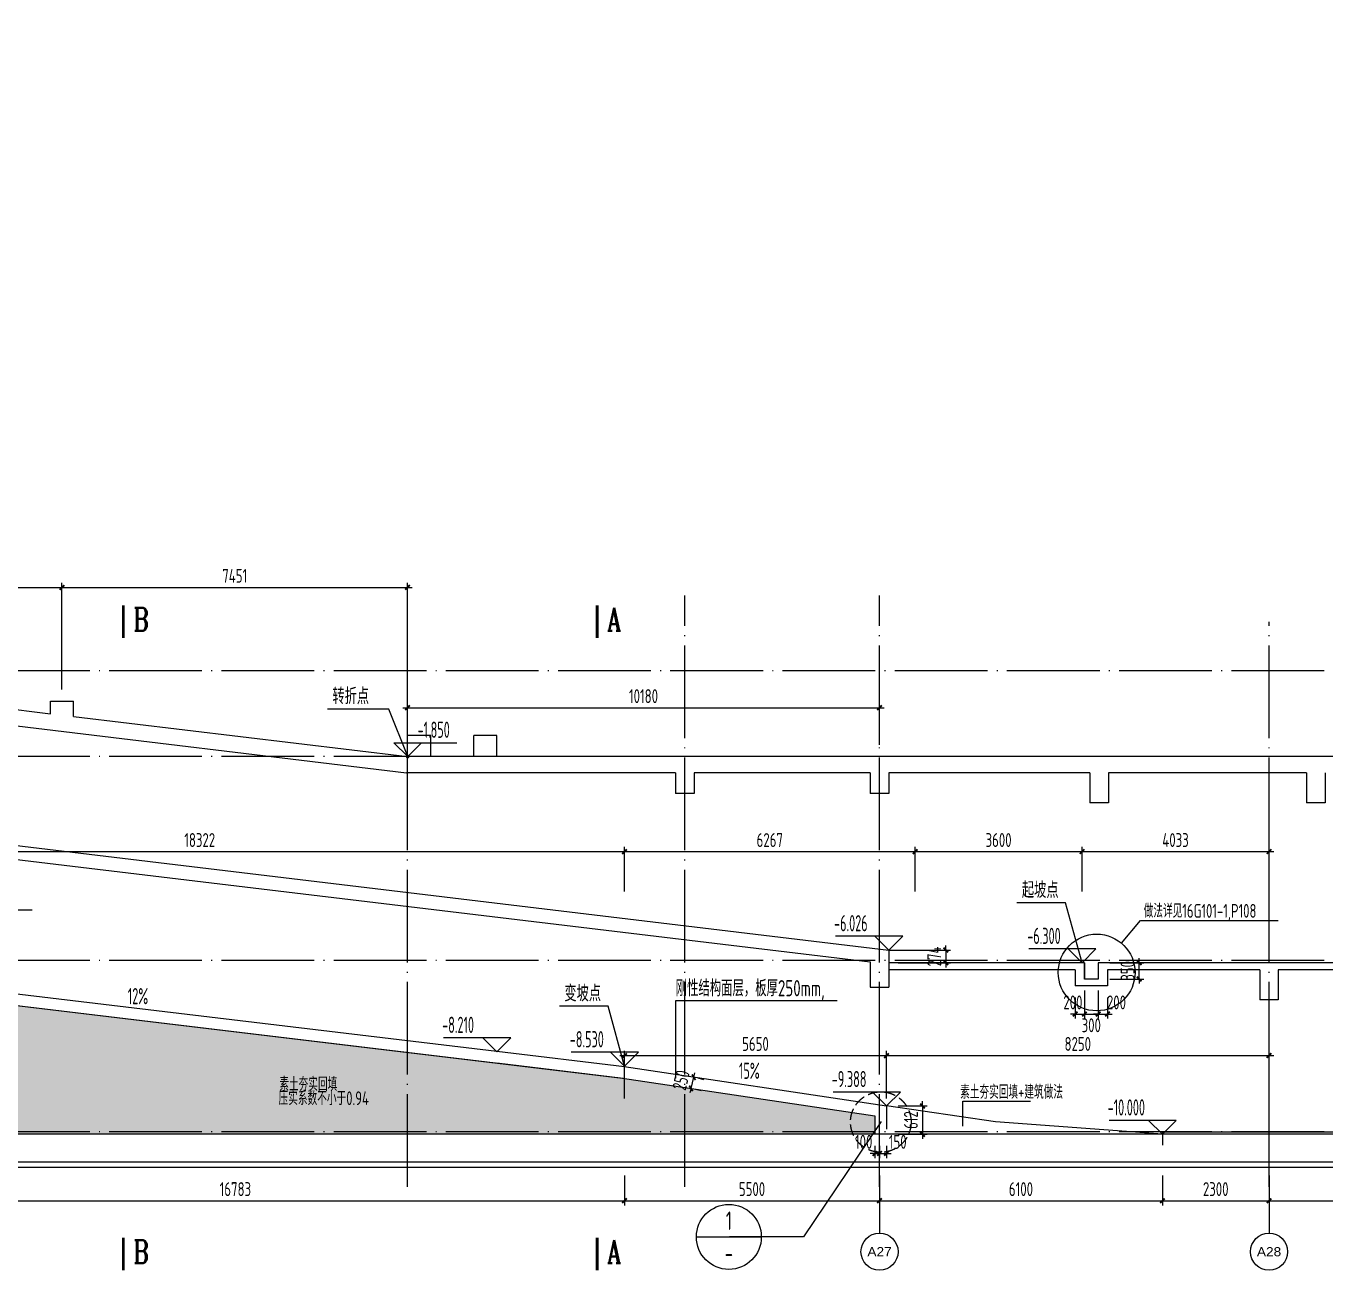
# Model space of a CAD drawing. Extents: x -351812 to 1760238, y -3195696 to 63241.
# Drawn here: x 644193 to 672208, y -1712031 to -1684954 of the extents above; entities that cross this region are included whole.
import ezdxf
from ezdxf.enums import TextEntityAlignment as Align

# ---------------------------------------------------------------- set-up
doc = ezdxf.new("R2010")
doc.units = 0
doc.header["$LTSCALE"] = 1000
doc.header["$MEASUREMENT"] = 0
for name, pattern in [('DASH', [0.35, 0.25, -0.1]), ('DASHED', [0.75, 0.5, -0.25]), ('DOTE', [2.42, 2, -0.2, 0.02, -0.2])]:
    doc.linetypes.add(name, pattern=pattern)
for name, color, linetype in [('01-标注_标高', 200, 'Continuous'), ('01-标注_符号', 200, 'Continuous'), ('01-标注_轴线坐标', 132, 'Continuous'), ('02-TEXT_标注', 130, 'Continuous'), ('02-TEXT_轴号', 7, 'Continuous'), ('A-E_楼梯', 171, 'Continuous'), ('A_AXIS-轴线', 1, 'DOTE'), ('A_STR-砼墙', 51, 'Continuous'), ('AXIS', 3, 'Continuous'), ('AXIS_TEXT', 7, 'Continuous'), ('car', 8, 'Continuous'), ('DIM', 3, 'Continuous'), ('PUB_DIM', 3, 'Continuous'), ('PUB_TEXT', 7, 'Continuous'), ('TEXT', 7, 'Continuous'), ('THIN', 7, 'Continuous'), ('家具', 252, 'Continuous')]:
    doc.layers.add(name, color=color, linetype=linetype)
doc.styles.add('_TCH_AXIS', font='')
doc.styles.add('_TCH_DIM', font='ROS1', dxfattribs={"width": 0.8, "bigfont": 'JD'})
doc.styles.add('_TCH_LABEL', font='COMPLEX', dxfattribs={"bigfont": 'GBCBIG'})
doc.styles.add('COMPLEX', font='COMPLEX')
doc.styles.add('TSSD_Dimension', font='tssdeng.shx', dxfattribs={"width": 0.7, "bigfont": 'hztxt.shx'})
doc.styles.add('TSSD_Num', font='Tssdeng.shx', dxfattribs={"width": 0.7, "bigfont": 'hztxt.shx'})
doc.styles.add('TSSD_Rein', font='tssdeng.shx', dxfattribs={"width": 0.7, "bigfont": 'hztxt.shx'})
doc.styles.get('_TCH_AXIS').set_extended_font_data('FZXiHei I-Z08S')
doc.dimstyles.new('TSAN_50_100', dxfattribs={"dimtxt": 350, "dimasz": 100, "dimexe": 100, "dimexo": 250, "dimgap": 100, "dimtad": 2, "dimlfac": 0.5, "dimzin": 0, "dimdsep": 46, "dimtxsty": 'TSSD_Dimension', "dimblk": 'CLOSEDBLANK', "dimblk1": 'CLOSEDBLANK', "dimblk2": 'CLOSEDBLANK', "dimcen": 0, "dimdle": 100, "dimclrt": 7, "dimadec": 0, "dimazin": 0, "dimtfac": 1, "dimtdec": 0, "dimtix": 1, "dimtmove": 2, "dimatfit": 3, "dimldrblk": 'CLOSEDBLANK', "dimfxl": 1, "dimtolj": 1, "dimtzin": 0, "dimarcsym": 0})
doc.dimstyles.new('TSSD_100_100', dxfattribs={"dimtxt": 300, "dimasz": 100, "dimexe": 100, "dimexo": 250, "dimgap": 100, "dimtad": 1, "dimdec": 0, "dimzin": 0, "dimdsep": 46, "dimtxsty": 'TSSD_Dimension', "dimblk": 'ARCHTICK', "dimblk1": 'ARCHTICK', "dimblk2": 'ARCHTICK', "dimcen": 0, "dimdle": 100, "dimclrt": 7, "dimadec": 0, "dimazin": 0, "dimtfac": 1, "dimtdec": 0, "dimtix": 1, "dimtmove": 2, "dimatfit": 3, "dimfxl": 1, "dimtolj": 1, "dimtzin": 0, "dimarcsym": 0})

# ---------------------------------------------------------------- blocks, each defined once
blk = doc.blocks.new('_ArchTick')
at = {"color": 0, "linetype": 'ByBlock', "const_width": 0.4}
blk.add_lwpolyline([(-0.5, -0.5), (0.5, 0.5)], dxfattribs=at)
blk = doc.blocks.new('*D4')
at = {"layer": 'Defpoints', "color": 0, "transparency": 16777216}
for p in [(662601, -1699662), (652421, -1700715), (662601, -1700715)]:
    blk.add_point(p, dxfattribs=at)
at = {"layer": 'DIM', "color": 0, "lineweight": -2, "transparency": 16777216}
for p, q in [((652421, -1700465), (652421, -1699562)), ((662601, -1700465), (662601, -1699562)), ((652321, -1699662), (662701, -1699662))]:
    blk.add_line(p, q, dxfattribs=at)
at = {"layer": 'DIM', "color": 0, "lineweight": -2, "transparency": 16777216, "xscale": 100, "yscale": 100, "zscale": 100, "rotation": 180}
blk.add_blockref('_ArchTick', (652421, -1699662), dxfattribs=at)
at = {"layer": 'DIM', "color": 0, "lineweight": -2, "transparency": 16777216, "xscale": 100, "yscale": 100, "zscale": 100}
blk.add_blockref('_ArchTick', (662601, -1699662), dxfattribs=at)
at = {"layer": 'DIM', "color": 7, "transparency": 16777216, "insert": (657511, -1699412), "char_height": 300, "attachment_point": 5, "style": 'TSSD_Dimension'}
blk.add_mtext('\\A1;10180', dxfattribs=at)
blk = doc.blocks.new('*D7')
at = {"layer": 'Defpoints', "color": 0, "transparency": 16777216}
for p in [(657101, -1702767), (638779, -1703879), (657101, -1703879)]:
    blk.add_point(p, dxfattribs=at)
at = {"layer": 'DIM', "color": 0, "lineweight": -2, "transparency": 16777216}
for p, q in [((638779, -1703629), (638779, -1702667)), ((657101, -1703629), (657101, -1702667)), ((638679, -1702767), (657201, -1702767))]:
    blk.add_line(p, q, dxfattribs=at)
at = {"layer": 'DIM', "color": 0, "lineweight": -2, "transparency": 16777216, "xscale": 100, "yscale": 100, "zscale": 100, "rotation": 180}
blk.add_blockref('_ArchTick', (638779, -1702767), dxfattribs=at)
at = {"layer": 'DIM', "color": 0, "lineweight": -2, "transparency": 16777216, "xscale": 100, "yscale": 100, "zscale": 100}
blk.add_blockref('_ArchTick', (657101, -1702767), dxfattribs=at)
at = {"layer": 'DIM', "color": 7, "transparency": 16777216, "insert": (647940, -1702517), "char_height": 300, "attachment_point": 5, "style": 'TSSD_Dimension'}
blk.add_mtext('\\A1;18322', dxfattribs=at)
blk = doc.blocks.new('*D8')
at = {"layer": 'Defpoints', "color": 0, "transparency": 16777216}
for p in [(663368, -1702767), (657101, -1703879), (663368, -1703879)]:
    blk.add_point(p, dxfattribs=at)
at = {"layer": 'DIM', "color": 0, "lineweight": -2, "transparency": 16777216}
for p, q in [((657101, -1703629), (657101, -1702667)), ((663368, -1703629), (663368, -1702667)), ((657001, -1702767), (663468, -1702767))]:
    blk.add_line(p, q, dxfattribs=at)
at = {"layer": 'DIM', "color": 0, "lineweight": -2, "transparency": 16777216, "xscale": 100, "yscale": 100, "zscale": 100, "rotation": 180}
blk.add_blockref('_ArchTick', (657101, -1702767), dxfattribs=at)
at = {"layer": 'DIM', "color": 0, "lineweight": -2, "transparency": 16777216, "xscale": 100, "yscale": 100, "zscale": 100}
blk.add_blockref('_ArchTick', (663368, -1702767), dxfattribs=at)
at = {"layer": 'DIM', "color": 7, "transparency": 16777216, "insert": (660234, -1702517), "char_height": 300, "attachment_point": 5, "style": 'TSSD_Dimension'}
blk.add_mtext('\\A1;6267', dxfattribs=at)
blk = doc.blocks.new('*D9')
at = {"layer": 'Defpoints', "color": 0, "transparency": 16777216}
for p in [(666968, -1702767), (663368, -1703879), (666968, -1703879)]:
    blk.add_point(p, dxfattribs=at)
at = {"layer": 'DIM', "color": 0, "lineweight": -2, "transparency": 16777216}
for p, q in [((663368, -1703629), (663368, -1702667)), ((666968, -1703629), (666968, -1702667)), ((663268, -1702767), (667068, -1702767))]:
    blk.add_line(p, q, dxfattribs=at)
at = {"layer": 'DIM', "color": 0, "lineweight": -2, "transparency": 16777216, "xscale": 100, "yscale": 100, "zscale": 100, "rotation": 180}
blk.add_blockref('_ArchTick', (663368, -1702767), dxfattribs=at)
at = {"layer": 'DIM', "color": 0, "lineweight": -2, "transparency": 16777216, "xscale": 100, "yscale": 100, "zscale": 100}
blk.add_blockref('_ArchTick', (666968, -1702767), dxfattribs=at)
at = {"layer": 'DIM', "color": 7, "transparency": 16777216, "insert": (665168, -1702517), "char_height": 300, "attachment_point": 5, "style": 'TSSD_Dimension'}
blk.add_mtext('\\A1;3600', dxfattribs=at)
blk = doc.blocks.new('*D10')
at = {"layer": 'Defpoints', "color": 0, "transparency": 16777216}
for p in [(671001, -1702767), (666968, -1703879), (671001, -1703879)]:
    blk.add_point(p, dxfattribs=at)
at = {"layer": 'DIM', "color": 0, "lineweight": -2, "transparency": 16777216}
for p, q in [((666968, -1703629), (666968, -1702667)), ((671001, -1703629), (671001, -1702667)), ((666868, -1702767), (671101, -1702767))]:
    blk.add_line(p, q, dxfattribs=at)
at = {"layer": 'DIM', "color": 0, "lineweight": -2, "transparency": 16777216, "xscale": 100, "yscale": 100, "zscale": 100, "rotation": 180}
blk.add_blockref('_ArchTick', (666968, -1702767), dxfattribs=at)
at = {"layer": 'DIM', "color": 0, "lineweight": -2, "transparency": 16777216, "xscale": 100, "yscale": 100, "zscale": 100}
blk.add_blockref('_ArchTick', (671001, -1702767), dxfattribs=at)
at = {"layer": 'DIM', "color": 7, "transparency": 16777216, "insert": (668984, -1702517), "char_height": 300, "attachment_point": 5, "style": 'TSSD_Dimension'}
blk.add_mtext('\\A1;4033', dxfattribs=at)
blk = doc.blocks.new('*D14')
at = {"layer": 'Defpoints', "color": 0, "transparency": 16777216}
for p in [(671001, -1707166), (662751, -1708343), (671001, -1708343)]:
    blk.add_point(p, dxfattribs=at)
at = {"layer": 'DIM', "color": 0, "lineweight": -2, "transparency": 16777216}
for p, q in [((662651, -1707166), (671101, -1707166)), ((662751, -1708093), (662751, -1707066)), ((671001, -1708093), (671001, -1707066))]:
    blk.add_line(p, q, dxfattribs=at)
at = {"layer": 'DIM', "color": 0, "lineweight": -2, "transparency": 16777216, "xscale": 100, "yscale": 100, "zscale": 100, "rotation": 180}
blk.add_blockref('_ArchTick', (662751, -1707166), dxfattribs=at)
at = {"layer": 'DIM', "color": 0, "lineweight": -2, "transparency": 16777216, "xscale": 100, "yscale": 100, "zscale": 100}
blk.add_blockref('_ArchTick', (671001, -1707166), dxfattribs=at)
at = {"layer": 'DIM', "color": 7, "transparency": 16777216, "insert": (666876, -1706916), "char_height": 300, "attachment_point": 5, "style": 'TSSD_Dimension'}
blk.add_mtext('\\A1;8250', dxfattribs=at)
blk = doc.blocks.new('*D15')
at = {"layer": 'Defpoints', "color": 0, "transparency": 16777216}
for p in [(662751, -1707166), (657101, -1708343), (662751, -1708343)]:
    blk.add_point(p, dxfattribs=at)
at = {"layer": 'DIM', "color": 0, "lineweight": -2, "transparency": 16777216}
for p, q in [((657001, -1707166), (662851, -1707166)), ((657101, -1708093), (657101, -1707066)), ((662751, -1708093), (662751, -1707066))]:
    blk.add_line(p, q, dxfattribs=at)
at = {"layer": 'DIM', "color": 0, "lineweight": -2, "transparency": 16777216, "xscale": 100, "yscale": 100, "zscale": 100, "rotation": 180}
blk.add_blockref('_ArchTick', (657101, -1707166), dxfattribs=at)
at = {"layer": 'DIM', "color": 0, "lineweight": -2, "transparency": 16777216, "xscale": 100, "yscale": 100, "zscale": 100}
blk.add_blockref('_ArchTick', (662751, -1707166), dxfattribs=at)
at = {"layer": 'DIM', "color": 7, "transparency": 16777216, "insert": (659926, -1706916), "char_height": 300, "attachment_point": 5, "style": 'TSSD_Dimension'}
blk.add_mtext('\\A1;5650', dxfattribs=at)
blk = doc.blocks.new('*D16')
at = {"layer": 'Defpoints', "color": 0, "transparency": 16777216}
for p in [(671001, -1709507), (677542, -1709507), (677542, -1710298)]:
    blk.add_point(p, dxfattribs=at)
at = {"layer": 'DIM', "color": 0, "lineweight": -2, "transparency": 16777216}
for p, q in [((671001, -1709757), (671001, -1710398)), ((677542, -1709757), (677542, -1710398)), ((670901, -1710298), (677642, -1710298))]:
    blk.add_line(p, q, dxfattribs=at)
at = {"layer": 'DIM', "color": 0, "lineweight": -2, "transparency": 16777216, "xscale": 100, "yscale": 100, "zscale": 100, "rotation": 180}
blk.add_blockref('_ArchTick', (671001, -1710298), dxfattribs=at)
at = {"layer": 'DIM', "color": 0, "lineweight": -2, "transparency": 16777216, "xscale": 100, "yscale": 100, "zscale": 100}
blk.add_blockref('_ArchTick', (677542, -1710298), dxfattribs=at)
at = {"layer": 'DIM', "color": 7, "transparency": 16777216, "insert": (674272, -1710048), "char_height": 300, "attachment_point": 5, "style": 'TSSD_Dimension'}
blk.add_mtext('\\A1;a', dxfattribs=at)
blk = doc.blocks.new('*D17')
at = {"layer": 'Defpoints', "color": 0, "transparency": 16777216}
for p in [(668701, -1709507), (671001, -1709507), (671001, -1710298)]:
    blk.add_point(p, dxfattribs=at)
at = {"layer": 'DIM', "color": 0, "lineweight": -2, "transparency": 16777216}
for p, q in [((668701, -1709757), (668701, -1710398)), ((671001, -1709757), (671001, -1710398)), ((668601, -1710298), (671101, -1710298))]:
    blk.add_line(p, q, dxfattribs=at)
at = {"layer": 'DIM', "color": 0, "lineweight": -2, "transparency": 16777216, "xscale": 100, "yscale": 100, "zscale": 100, "rotation": 180}
blk.add_blockref('_ArchTick', (668701, -1710298), dxfattribs=at)
at = {"layer": 'DIM', "color": 0, "lineweight": -2, "transparency": 16777216, "xscale": 100, "yscale": 100, "zscale": 100}
blk.add_blockref('_ArchTick', (671001, -1710298), dxfattribs=at)
at = {"layer": 'DIM', "color": 7, "transparency": 16777216, "insert": (669851, -1710048), "char_height": 300, "attachment_point": 5, "style": 'TSSD_Dimension'}
blk.add_mtext('\\A1;2300', dxfattribs=at)
blk = doc.blocks.new('*D18')
at = {"layer": 'Defpoints', "color": 0, "transparency": 16777216}
for p in [(662601, -1709507), (668701, -1709507), (668701, -1710298)]:
    blk.add_point(p, dxfattribs=at)
at = {"layer": 'DIM', "color": 0, "lineweight": -2, "transparency": 16777216}
for p, q in [((662601, -1709757), (662601, -1710398)), ((668701, -1709757), (668701, -1710398)), ((662501, -1710298), (668801, -1710298))]:
    blk.add_line(p, q, dxfattribs=at)
at = {"layer": 'DIM', "color": 0, "lineweight": -2, "transparency": 16777216, "xscale": 100, "yscale": 100, "zscale": 100, "rotation": 180}
blk.add_blockref('_ArchTick', (662601, -1710298), dxfattribs=at)
at = {"layer": 'DIM', "color": 0, "lineweight": -2, "transparency": 16777216, "xscale": 100, "yscale": 100, "zscale": 100}
blk.add_blockref('_ArchTick', (668701, -1710298), dxfattribs=at)
at = {"layer": 'DIM', "color": 7, "transparency": 16777216, "insert": (665651, -1710048), "char_height": 300, "attachment_point": 5, "style": 'TSSD_Dimension'}
blk.add_mtext('\\A1;6100', dxfattribs=at)
blk = doc.blocks.new('_AXISO')
blk.add_circle((0, 0), 0.5)
at = {"layer": 'AXIS_TEXT', "style": 'COMPLEX', "width": 1.041667}
blk.add_attdef('A', text='', height=0.56, dxfattribs=at).set_placement((-0.25, -0.28), (0.25, -0.28), align=Align.FIT)
blk = doc.blocks.new('*D27')
at = {"layer": 'Defpoints', "color": 0, "transparency": 16777216}
for p in [(662801, -1704891), (662751, -1705165), (664030, -1705165)]:
    blk.add_point(p, dxfattribs=at)
at = {"layer": 'DIM', "color": 0, "lineweight": -2, "transparency": 16777216}
for p, q in [((663051, -1704891), (664130, -1704891)), ((664030, -1704891), (664030, -1704791)), ((664030, -1704891), (664030, -1705165)), ((663001, -1705165), (664130, -1705165)), ((664030, -1705165), (664030, -1705265))]:
    blk.add_line(p, q, dxfattribs=at)
at = {"layer": 'DIM', "color": 0, "lineweight": -2, "transparency": 16777216, "xscale": 100, "yscale": 100, "zscale": 100}
for p, rotation in [((664030, -1704891), 270), ((664030, -1705165), 90)]:
    blk.add_blockref('_ArchTick', p, dxfattribs=dict(at, rotation=rotation))
at = {"layer": 'DIM', "color": 7, "transparency": 16777216, "insert": (663780, -1705028), "char_height": 300, "attachment_point": 5, "rotation": 90, "style": 'TSSD_Dimension'}
blk.add_mtext('\\A1;274', dxfattribs=at)
blk = doc.blocks.new('*D28')
at = {"layer": 'Defpoints', "color": 0, "transparency": 16777216}
for p in [(662751, -1708253), (662751, -1708865), (663527, -1708865)]:
    blk.add_point(p, dxfattribs=at)
at = {"layer": 'DIM', "color": 0, "lineweight": -2, "transparency": 16777216}
for p, q in [((663001, -1708253), (663627, -1708253)), ((663527, -1708253), (663527, -1708153)), ((663527, -1708253), (663527, -1708865)), ((663001, -1708865), (663627, -1708865)), ((663527, -1708865), (663527, -1708965))]:
    blk.add_line(p, q, dxfattribs=at)
at = {"layer": 'DIM', "color": 0, "lineweight": -2, "transparency": 16777216, "xscale": 100, "yscale": 100, "zscale": 100}
for p, rotation in [((663527, -1708253), 270), ((663527, -1708865), 90)]:
    blk.add_blockref('_ArchTick', p, dxfattribs=dict(at, rotation=rotation))
at = {"layer": 'DIM', "color": 7, "transparency": 16777216, "insert": (663277, -1708559), "char_height": 300, "attachment_point": 5, "rotation": 90, "style": 'TSSD_Dimension'}
blk.add_mtext('\\A1;612', dxfattribs=at)
blk = doc.blocks.new('*D34')
at = {"layer": 'Defpoints', "color": 0, "transparency": 16777216}
for p in [(667018, -1705515), (666818, -1705665), (667018, -1706270)]:
    blk.add_point(p, dxfattribs=at)
at = {"layer": 'DIM', "color": 0, "lineweight": -2, "transparency": 16777216}
for p, q in [((667018, -1705765), (667018, -1706370)), ((666818, -1705915), (666818, -1706370)), ((666818, -1706270), (666718, -1706270)), ((666818, -1706270), (667018, -1706270)), ((667018, -1706270), (667118, -1706270))]:
    blk.add_line(p, q, dxfattribs=at)
at = {"layer": 'DIM', "color": 0, "lineweight": -2, "transparency": 16777216, "xscale": 100, "yscale": 100, "zscale": 100}
blk.add_blockref('_ArchTick', (666818, -1706270), dxfattribs=at)
at = {"layer": 'DIM', "color": 0, "lineweight": -2, "transparency": 16777216, "xscale": 100, "yscale": 100, "zscale": 100, "rotation": 180}
blk.add_blockref('_ArchTick', (667018, -1706270), dxfattribs=at)
at = {"layer": 'DIM', "color": 7, "transparency": 16777216, "insert": (666771, -1706020), "char_height": 300, "attachment_point": 5, "style": 'TSSD_Dimension'}
blk.add_mtext('\\A1;200', dxfattribs=at)
blk = doc.blocks.new('*D35')
at = {"layer": 'Defpoints', "color": 0, "transparency": 16777216}
for p in [(667018, -1705515), (667318, -1705515), (667318, -1706270)]:
    blk.add_point(p, dxfattribs=at)
at = {"layer": 'DIM', "color": 0, "lineweight": -2, "transparency": 16777216}
for p, q in [((667018, -1705765), (667018, -1706370)), ((667318, -1705765), (667318, -1706370)), ((666918, -1706270), (667418, -1706270))]:
    blk.add_line(p, q, dxfattribs=at)
at = {"layer": 'DIM', "color": 0, "lineweight": -2, "transparency": 16777216, "xscale": 100, "yscale": 100, "zscale": 100, "rotation": 180}
blk.add_blockref('_ArchTick', (667018, -1706270), dxfattribs=at)
at = {"layer": 'DIM', "color": 0, "lineweight": -2, "transparency": 16777216, "xscale": 100, "yscale": 100, "zscale": 100}
blk.add_blockref('_ArchTick', (667318, -1706270), dxfattribs=at)
at = {"layer": 'DIM', "color": 7, "transparency": 16777216, "insert": (667167, -1706513), "char_height": 300, "attachment_point": 5, "style": 'TSSD_Dimension'}
blk.add_mtext('\\A1;300', dxfattribs=at)
blk = doc.blocks.new('*D36')
at = {"layer": 'Defpoints', "color": 0, "transparency": 16777216}
for p in [(667318, -1705515), (667518, -1705665), (667518, -1706270)]:
    blk.add_point(p, dxfattribs=at)
at = {"layer": 'DIM', "color": 0, "lineweight": -2, "transparency": 16777216}
for p, q in [((667318, -1705765), (667318, -1706370)), ((667518, -1705915), (667518, -1706370)), ((667318, -1706270), (667218, -1706270)), ((667318, -1706270), (667518, -1706270)), ((667518, -1706270), (667618, -1706270))]:
    blk.add_line(p, q, dxfattribs=at)
at = {"layer": 'DIM', "color": 0, "lineweight": -2, "transparency": 16777216, "xscale": 100, "yscale": 100, "zscale": 100}
blk.add_blockref('_ArchTick', (667318, -1706270), dxfattribs=at)
at = {"layer": 'DIM', "color": 0, "lineweight": -2, "transparency": 16777216, "xscale": 100, "yscale": 100, "zscale": 100, "rotation": 180}
blk.add_blockref('_ArchTick', (667518, -1706270), dxfattribs=at)
at = {"layer": 'DIM', "color": 7, "transparency": 16777216, "insert": (667710, -1706020), "char_height": 300, "attachment_point": 5, "style": 'TSSD_Dimension'}
blk.add_mtext('\\A1;200', dxfattribs=at)
blk = doc.blocks.new('*D37')
at = {"layer": 'Defpoints', "color": 0, "transparency": 16777216}
for p in [(667318, -1705165), (668201, -1705165), (667318, -1705515)]:
    blk.add_point(p, dxfattribs=at)
at = {"layer": 'DIM', "color": 0, "lineweight": -2, "transparency": 16777216}
for p, q in [((667568, -1705165), (668301, -1705165)), ((668201, -1705165), (668201, -1705065)), ((668201, -1705515), (668201, -1705165)), ((667568, -1705515), (668301, -1705515)), ((668201, -1705515), (668201, -1705615))]:
    blk.add_line(p, q, dxfattribs=at)
at = {"layer": 'DIM', "color": 0, "lineweight": -2, "transparency": 16777216, "xscale": 100, "yscale": 100, "zscale": 100}
for p, rotation in [((668201, -1705165), 270), ((668201, -1705515), 90)]:
    blk.add_blockref('_ArchTick', p, dxfattribs=dict(at, rotation=rotation))
at = {"layer": 'DIM', "color": 7, "transparency": 16777216, "insert": (667951, -1705340), "char_height": 300, "attachment_point": 5, "rotation": 90, "style": 'TSSD_Dimension'}
blk.add_mtext('\\A1;350', dxfattribs=at)
blk = doc.blocks.new('ts_idx')
at = {"color": 0, "linetype": 'ByBlock', "lineweight": -2}
blk.add_line((-0.5, 0), (0.5, 0), dxfattribs=at)
blk.add_circle((0, 0), 0.5, dxfattribs=at)
at = {"color": 0, "linetype": 'ByBlock', "lineweight": -2, "style": 'TSSD_Num', "width": 0.7}
for tag, p in [('1', (0, 0.25)), ('A', (0, -0.25))]:
    blk.add_attdef(tag, text='', height=0.286, dxfattribs=at).set_placement(p, align=Align.MIDDLE_CENTER)
blk = doc.blocks.new('*D54')
at = {"layer": 'Defpoints', "color": 0, "transparency": 16777216}
for p in [(658571, -1707629), (658594, -1707634), (658513, -1707870)]:
    blk.add_point(p, dxfattribs=at)
at = {"layer": 'DIM', "color": 0, "lineweight": -2, "transparency": 16777216}
for p, q in [((658536, -1707875), (658594, -1707634)), ((658594, -1707634), (658617, -1707537)), ((658814, -1707687), (658691, -1707657)), ((658536, -1707875), (658513, -1707972)), ((658757, -1707927), (658634, -1707898))]:
    blk.add_line(p, q, dxfattribs=at)
at = {"layer": 'DIM', "color": 0, "lineweight": -2, "transparency": 16777216, "xscale": 100, "yscale": 100, "zscale": 100}
for p, rotation in [((658594, -1707634), 256.5986880196923), ((658536, -1707875), 76.59868801969232)]:
    blk.add_blockref('_ArchTick', p, dxfattribs=dict(at, rotation=rotation))
at = {"layer": 'DIM', "color": 7, "transparency": 16777216, "insert": (658322, -1707697), "char_height": 300, "attachment_point": 5, "rotation": 76.5987, "style": 'TSSD_Dimension'}
blk.add_mtext('\\A1;250', dxfattribs=at)
blk = doc.blocks.new('*D155')
at = {"layer": 'Defpoints', "color": 0, "transparency": 16777216}
for p in [(662501, -1708865), (662601, -1708865), (662601, -1709279)]:
    blk.add_point(p, dxfattribs=at)
at = {"layer": 'DIM', "color": 0, "lineweight": -2, "transparency": 16777216}
for p, q in [((662501, -1709115), (662501, -1709379)), ((662601, -1709115), (662601, -1709379)), ((662501, -1709279), (662401, -1709279)), ((662501, -1709279), (662601, -1709279)), ((662601, -1709279), (662701, -1709279))]:
    blk.add_line(p, q, dxfattribs=at)
at = {"layer": 'DIM', "color": 0, "lineweight": -2, "transparency": 16777216, "xscale": 100, "yscale": 100, "zscale": 100}
blk.add_blockref('_ArchTick', (662501, -1709279), dxfattribs=at)
at = {"layer": 'DIM', "color": 0, "lineweight": -2, "transparency": 16777216, "xscale": 100, "yscale": 100, "zscale": 100, "rotation": 180}
blk.add_blockref('_ArchTick', (662601, -1709279), dxfattribs=at)
at = {"layer": 'DIM', "color": 7, "transparency": 16777216, "insert": (662259, -1709029), "char_height": 300, "attachment_point": 5, "style": 'TSSD_Dimension'}
blk.add_mtext('\\A1;100', dxfattribs=at)
blk = doc.blocks.new('*D156')
at = {"layer": 'Defpoints', "color": 0, "transparency": 16777216}
for p in [(662601, -1708865), (662751, -1708865), (662751, -1709279)]:
    blk.add_point(p, dxfattribs=at)
at = {"layer": 'DIM', "color": 0, "lineweight": -2, "transparency": 16777216}
for p, q in [((662601, -1709115), (662601, -1709379)), ((662751, -1709115), (662751, -1709379)), ((662601, -1709279), (662501, -1709279)), ((662601, -1709279), (662751, -1709279)), ((662751, -1709279), (662851, -1709279))]:
    blk.add_line(p, q, dxfattribs=at)
at = {"layer": 'DIM', "color": 0, "lineweight": -2, "transparency": 16777216, "xscale": 100, "yscale": 100, "zscale": 100}
blk.add_blockref('_ArchTick', (662601, -1709279), dxfattribs=at)
at = {"layer": 'DIM', "color": 0, "lineweight": -2, "transparency": 16777216, "xscale": 100, "yscale": 100, "zscale": 100, "rotation": 180}
blk.add_blockref('_ArchTick', (662751, -1709279), dxfattribs=at)
at = {"layer": 'DIM', "color": 7, "transparency": 16777216, "insert": (662993, -1709029), "char_height": 300, "attachment_point": 5, "style": 'TSSD_Dimension'}
blk.add_mtext('\\A1;150', dxfattribs=at)
blk = doc.blocks.new('_ClosedBlank')
at = {"color": 0}
blk.add_lwpolyline([(0, 0, 0, 0.658, 0), (-2.5, 0, 0.658, 0.658, 0)], format="xyseb", dxfattribs=at)
blk = doc.blocks.new('*D231')
at = {"layer": 'Defpoints', "color": 0, "transparency": 16777216}
for p in [(662275, -1615484), (659355, -1615724), (663898, -1616441), (660231, -1617603), (666712, -1629133)]:
    blk.add_point(p, dxfattribs=at)
at = {"layer": 'DIM', "color": 0, "lineweight": -2, "transparency": 16777216}
blk.add_line((663844, -1616197), (663588, -1615040), dxfattribs=at)
blk.add_arc((667720, -1633681), 18994, 102.8017, 114.6769, dxfattribs=at)
at = {"layer": 'DIM', "color": 0, "lineweight": -2, "transparency": 16777216, "xscale": 100, "yscale": 100, "zscale": 100}
for p, rotation in [((663609, -1615137), 12.65083856038413), ((659700, -1616464), 204.8277665480885)]:
    blk.add_blockref('_ClosedBlank', p, dxfattribs=dict(at, rotation=rotation))
blk = doc.blocks.new('*D232')
at = {"layer": 'Defpoints', "color": 0, "transparency": 16777216}
for p in [(659355, -1615724), (657265, -1617487), (660231, -1617603), (653938, -1621626), (662721, -1631210)]:
    blk.add_point(p, dxfattribs=at)
at = {"layer": 'DIM', "color": 0, "lineweight": -2, "transparency": 16777216}
blk.add_line((653769, -1621442), (652965, -1620564), dxfattribs=at)
blk.add_arc((670550, -1639755), 25929, 115.1996, 132.279, dxfattribs=at)
at = {"layer": 'DIM', "color": 0, "lineweight": -2, "transparency": 16777216, "xscale": 100, "yscale": 100, "zscale": 100}
for p, rotation in [((659600, -1616250), 25.08907469892054), ((653032, -1620637), 222.3895292375906)]:
    blk.add_blockref('_ClosedBlank', p, dxfattribs=dict(at, rotation=rotation))
blk = doc.blocks.new('*D2369')
at = {"layer": 'Defpoints', "color": 0, "transparency": 16777216}
for p in [(657101, -1709507), (662601, -1709507), (662601, -1710298)]:
    blk.add_point(p, dxfattribs=at)
at = {"layer": 'DIM', "color": 0, "lineweight": -2, "transparency": 16777216}
for p, q in [((657101, -1709757), (657101, -1710398)), ((662601, -1709757), (662601, -1710398)), ((657001, -1710298), (662701, -1710298))]:
    blk.add_line(p, q, dxfattribs=at)
at = {"layer": 'DIM', "color": 0, "lineweight": -2, "transparency": 16777216, "xscale": 100, "yscale": 100, "zscale": 100, "rotation": 180}
blk.add_blockref('_ArchTick', (657101, -1710298), dxfattribs=at)
at = {"layer": 'DIM', "color": 0, "lineweight": -2, "transparency": 16777216, "xscale": 100, "yscale": 100, "zscale": 100}
blk.add_blockref('_ArchTick', (662601, -1710298), dxfattribs=at)
at = {"layer": 'DIM', "color": 7, "transparency": 16777216, "insert": (659851, -1710048), "char_height": 300, "attachment_point": 5, "style": 'TSSD_Dimension'}
blk.add_mtext('\\A1;5500', dxfattribs=at)
blk = doc.blocks.new('*D2370')
at = {"layer": 'Defpoints', "color": 0, "transparency": 16777216}
for p in [(640318, -1709507), (657101, -1709507), (657101, -1710298)]:
    blk.add_point(p, dxfattribs=at)
at = {"layer": 'DIM', "color": 0, "lineweight": -2, "transparency": 16777216}
for p, q in [((640318, -1709757), (640318, -1710398)), ((657101, -1709757), (657101, -1710398)), ((640218, -1710298), (657201, -1710298))]:
    blk.add_line(p, q, dxfattribs=at)
at = {"layer": 'DIM', "color": 0, "lineweight": -2, "transparency": 16777216, "xscale": 100, "yscale": 100, "zscale": 100, "rotation": 180}
blk.add_blockref('_ArchTick', (640318, -1710298), dxfattribs=at)
at = {"layer": 'DIM', "color": 0, "lineweight": -2, "transparency": 16777216, "xscale": 100, "yscale": 100, "zscale": 100}
blk.add_blockref('_ArchTick', (657101, -1710298), dxfattribs=at)
at = {"layer": 'DIM', "color": 7, "transparency": 16777216, "insert": (648709, -1710048), "char_height": 300, "attachment_point": 5, "style": 'TSSD_Dimension'}
blk.add_mtext('\\A1;16783', dxfattribs=at)
blk = doc.blocks.new('*D2374')
at = {"layer": 'Defpoints', "color": 0, "transparency": 16777216}
for p in [(644970, -1697066), (638779, -1698365), (644970, -1699519)]:
    blk.add_point(p, dxfattribs=at)
at = {"layer": 'DIM', "color": 0, "lineweight": -2, "transparency": 16777216}
for p, q in [((638679, -1697066), (645070, -1697066)), ((638779, -1698115), (638779, -1696966)), ((644970, -1699269), (644970, -1696966))]:
    blk.add_line(p, q, dxfattribs=at)
at = {"layer": 'DIM', "color": 0, "lineweight": -2, "transparency": 16777216, "xscale": 100, "yscale": 100, "zscale": 100, "rotation": 180}
blk.add_blockref('_ArchTick', (638779, -1697066), dxfattribs=at)
at = {"layer": 'DIM', "color": 0, "lineweight": -2, "transparency": 16777216, "xscale": 100, "yscale": 100, "zscale": 100}
blk.add_blockref('_ArchTick', (644970, -1697066), dxfattribs=at)
at = {"layer": 'DIM', "color": 7, "transparency": 16777216, "insert": (641874, -1696816), "char_height": 300, "attachment_point": 5, "style": 'TSSD_Dimension'}
blk.add_mtext('\\A1;6191', dxfattribs=at)
blk = doc.blocks.new('*D2375')
at = {"layer": 'Defpoints', "color": 0, "transparency": 16777216}
for p in [(652421, -1697066), (644970, -1699519), (652421, -1700013)]:
    blk.add_point(p, dxfattribs=at)
at = {"layer": 'DIM', "color": 0, "lineweight": -2, "transparency": 16777216}
for p, q in [((644870, -1697066), (652521, -1697066)), ((644970, -1699269), (644970, -1696966)), ((652421, -1699763), (652421, -1696966))]:
    blk.add_line(p, q, dxfattribs=at)
at = {"layer": 'DIM', "color": 0, "lineweight": -2, "transparency": 16777216, "xscale": 100, "yscale": 100, "zscale": 100, "rotation": 180}
blk.add_blockref('_ArchTick', (644970, -1697066), dxfattribs=at)
at = {"layer": 'DIM', "color": 0, "lineweight": -2, "transparency": 16777216, "xscale": 100, "yscale": 100, "zscale": 100}
blk.add_blockref('_ArchTick', (652421, -1697066), dxfattribs=at)
at = {"layer": 'DIM', "color": 7, "transparency": 16777216, "insert": (648695, -1696816), "char_height": 300, "attachment_point": 5, "style": 'TSSD_Dimension'}
blk.add_mtext('\\A1;7451', dxfattribs=at)

msp = doc.modelspace()

# ---------------------------------------------------------------- hatches: boundary and pattern name
at = {"layer": '家具'}
h = msp.add_hatch(dxfattribs=at)
h.set_pattern_fill('DOTS', color=256, scale=2000, style=0)
h.set_pattern_definition([(0, (0, -1563.02), (62.5, 125), [0, -125])])
h.paths.add_polyline_path([(640275.168, -1705638.883), (636534.273, -1705414.43), (607469.042, -1705414.878), (607469.042, -1708864.878), (662501.052, -1708864.878), (662501.052, -1708468.348), (657055.931, -1707651.58)])

# ---------------------------------------------------------------- linework, layer by layer
at = {"layer": '01-标注_标高'}
for p, q in [((652424.878, -1700716.962), (652124.887, -1700416.953)), ((652124.887, -1700416.953), (653481.45, -1700416.993)), ((652424.878, -1700716.962), (652724.887, -1700416.971)), ((663101.057, -1704591.329), (661650.607, -1704591.287)), ((662801.048, -1704891.32), (662501.057, -1704591.312)), ((662801.048, -1704891.32), (663101.057, -1704591.329)), ((667267.629, -1704864.887), (665817.179, -1704864.845)), ((666967.62, -1705164.878), (666667.629, -1704864.87)), ((666967.62, -1705164.878), (667267.629, -1704864.887)), ((654648.767, -1706783.6), (653198.316, -1706783.558)), ((654348.758, -1707083.591), (654048.767, -1706783.583)), ((654348.758, -1707083.591), (654648.767, -1706783.6)), ((657401.043, -1707094.887), (655950.593, -1707094.844)), ((657101.034, -1707394.878), (656801.043, -1707094.869)), ((657101.034, -1707394.878), (657401.043, -1707094.887)), ((663051.067, -1707953.061), (661600.616, -1707953.019)), ((662751.058, -1708253.052), (662451.067, -1707953.043)), ((662751.058, -1708253.052), (663051.067, -1707953.061)), ((669001.05, -1708564.887), (667550.6, -1708564.845)), ((668701.042, -1708864.878), (668401.05, -1708564.87)), ((668701.042, -1708864.878), (669001.05, -1708564.887))]:
    msp.add_line(p, q, dxfattribs=at)
at = {"layer": '01-标注_符号'}
for p, q in [((652016.131, -1699691.793), (650696.131, -1699691.793)), ((652424.878, -1700716.962), (652016.131, -1699691.793)), ((666613.682, -1703873.364), (665565.148, -1703873.364)), ((666967.62, -1705164.878), (666613.682, -1703873.364)), ((656747.096, -1706103.363), (655698.563, -1706103.363)), ((657101.034, -1707394.878), (656747.096, -1706103.363))]:
    msp.add_line(p, q, dxfattribs=at)
at = {"layer": '01-标注_符号', "const_width": 40}
msp.add_lwpolyline([(652432.286, -1700735.54, 1), (652417.471, -1700698.384, 1)], format="xyb", close=True, dxfattribs=at)
at = {"layer": '01-标注_符号'}
for points in [[(644258.123, -1702333.018, 0, 0, 0), (644765.895, -1702379.923, 80, 0, 0), (645064.623, -1702407.518, 0, 0, 0)], [(646904.024, -1705898.953, 0, 0, 0), (647464.566, -1705974.356, 80, 0, 0), (647761.888, -1706014.351, 0, 0, 0)], [(660083.09, -1707514.123, 0, 0, 0), (660594.559, -1707608.389, 80, 0, 0), (660889.59, -1707662.766, 0, 0, 0)]]:
    msp.add_lwpolyline(points, format="xyseb", dxfattribs=at)
at = {"layer": '01-标注_轴线坐标'}
for p, q in [((662601.04, -1709998.24), (662601.04, -1710998.24)), ((671001.04, -1709998.24), (671001.04, -1710998.24))]:
    msp.add_line(p, q, dxfattribs=at)
at = {"layer": 'A-E_楼梯'}
for p, q in [((665101.042, -1708594.878), (662751.058, -1708253.052)), ((668701.042, -1708864.878), (665101.042, -1708594.878)), ((668701.042, -1708814.878), (679449.022, -1708814.878))]:
    msp.add_line(p, q, dxfattribs=at)
at = {"layer": 'A_AXIS-轴线'}
for p, q in [((652421.04, -1709998.24), (652421.04, -1697238.449)), ((658401.04, -1709998.24), (658401.04, -1697238.449)), ((662601.04, -1709998.24), (662601.04, -1697238.449)), ((671001.04, -1709998.24), (671001.04, -1697811.632)), ((679449.022, -1698864.878), (606739.23, -1698864.878)), ((679449.022, -1698864.878), (606739.23, -1698864.878)), ((679449.022, -1700714.878), (606739.23, -1700714.878)), ((679449.022, -1705114.878), (606739.23, -1705114.878)), ((679449.022, -1708814.878), (606044.486, -1708814.878))]:
    msp.add_line(p, q, dxfattribs=at)
at = {"layer": 'A_STR-砼墙'}
for p, q in [((639079.046, -1699113.803), (644719.62, -1699790.672)), ((638779.028, -1699430.312), (652400.417, -1701064.878)), ((644719.62, -1699790.672), (644719.62, -1699518.52)), ((644719.62, -1699518.52), (645219.62, -1699518.52)), ((645219.62, -1699850.672), (645219.62, -1699518.52)), ((645219.62, -1699850.672), (652421.342, -1700714.878)), ((652421.04, -1700714.878), (652421.04, -1700264.878)), ((652921.04, -1700264.878), (652421.04, -1700264.878)), ((652921.04, -1700714.878), (652921.04, -1700264.878)), ((653851.04, -1700714.878), (653851.04, -1700264.878)), ((654351.04, -1700264.878), (653851.04, -1700264.878)), ((654351.04, -1700714.878), (654351.04, -1700264.878)), ((653851.04, -1700714.878), (652421.342, -1700714.878)), ((677242.009, -1700714.878), (654351.04, -1700714.878)), ((658201.046, -1701064.878), (652400.417, -1701064.878)), ((658201.046, -1701064.878), (658201.027, -1701514.878)), ((658601.046, -1701064.878), (658601.027, -1701514.878)), ((662401.046, -1701064.878), (658601.046, -1701064.878)), ((662401.046, -1701064.878), (662401.027, -1701514.878)), ((662801.046, -1701064.878), (662801.027, -1701514.878)), ((667137.693, -1701064.878), (662801.046, -1701064.878)), ((667137.693, -1701064.878), (667137.674, -1701714.878)), ((667537.693, -1701064.878), (667537.674, -1701714.878)), ((671808, -1701064.878), (667537.693, -1701064.878)), ((671808, -1701064.878), (671807.981, -1701714.878)), ((672208, -1701064.878), (672207.981, -1701714.878)), ((658601.027, -1701514.878), (658201.027, -1701514.878)), ((662801.027, -1701514.878), (662401.027, -1701514.878)), ((667537.674, -1701714.878), (667137.674, -1701714.878)), ((672207.981, -1701714.878), (671807.981, -1701714.878)), ((640628.9, -1702230.662), (662801.048, -1704891.32)), ((640928.9, -1702568.815), (662401.041, -1705145.472)), ((662801.048, -1704891.32), (662801.025, -1705691.32)), ((662401.041, -1705145.472), (662401.025, -1705691.32)), ((667017.62, -1705164.878), (662801.04, -1705164.878)), ((667017.62, -1705164.878), (667017.62, -1705515.211)), ((677242.009, -1705164.878), (667317.62, -1705164.878)), ((667317.62, -1705164.878), (667317.62, -1705515.211)), ((640312.335, -1705390.664), (654351.04, -1707075.309)), ((666817.62, -1705314.878), (662801.036, -1705314.878)), ((666817.62, -1705314.878), (666817.62, -1705665.211)), ((667317.62, -1705515.211), (667017.62, -1705515.211)), ((667517.62, -1705314.878), (667517.62, -1705665.211)), ((670801.054, -1705314.878), (667517.62, -1705314.878)), ((670801.054, -1705314.878), (670801.027, -1705964.878)), ((671201.054, -1705314.878), (671201.027, -1705964.878)), ((677242.009, -1705314.878), (671201.054, -1705314.878)), ((640282.549, -1705638.883), (654321.254, -1707323.528)), ((662401.025, -1705691.32), (662801.025, -1705691.32)), ((667517.62, -1705665.211), (666817.62, -1705665.211)), ((671201.027, -1705964.878), (670801.027, -1705964.878)), ((654351.04, -1707075.309), (657101.042, -1707405.55)), ((654351.04, -1707327.105), (657071.234, -1707653.766)), ((657093.016, -1707404.346), (662751.058, -1708253.052)), ((657055.931, -1707651.58), (662501.052, -1708468.348)), ((662751.04, -1708864.878), (606969.042, -1708864.878)), ((679449.022, -1708864.878), (662751.04, -1708864.878)), ((668701.042, -1708814.878), (668701.042, -1709096.816)), ((662451.031, -1709464.878), (606969.042, -1709464.878)), ((679449.022, -1709584.878), (606969.042, -1709584.878)), ((679449.022, -1709464.878), (662451.031, -1709464.878))]:
    msp.add_line(p, q, dxfattribs=at)
at = {"layer": 'A_STR-砼墙', "linetype": 'DASHED'}
for p, q in [((662751.058, -1708253.052), (662751.04, -1708864.878)), ((662501.052, -1708468.348), (662501.04, -1708864.88))]:
    msp.add_line(p, q, dxfattribs=at)
at = {"layer": 'A_STR-砼墙'}
msp.add_lwpolyline([(667317.62, -1705172.211), (667317.62, -1705515.211), (667017.62, -1705515.211), (667017.62, -1705172.211)], dxfattribs=at)
at = {"layer": 'AXIS', "color": 3, "linetype": 'ByBlock'}
msp.add_circle((667283.063, -1705374.096), 827.603, dxfattribs=at)
at = {"layer": 'car', "color": 213}
msp.add_line((662801.048, -1704891.32), (663360.216, -1704891.32), dxfattribs=at)
at = {"layer": 'DIM'}
for p, q in [((664394.266, -1708691.706), (664394.266, -1708148.534)), ((664394.266, -1708148.534), (665859.283, -1708148.534))]:
    msp.add_line(p, q, dxfattribs=at)
at = {"layer": 'PUB_DIM', "const_width": 58.685}
for points in [[(646294.458, -1698155.07), (646294.458, -1698155.07), (646294.458, -1697450.85)], [(656510.998, -1698155.07), (656510.998, -1698155.07), (656510.998, -1697450.85)], [(646294.458, -1711798.79), (646294.458, -1711798.79), (646294.458, -1711094.57)], [(656510.998, -1711798.79), (656510.998, -1711798.79), (656510.998, -1711094.57)]]:
    msp.add_lwpolyline(points, dxfattribs=at)
at = {"layer": 'PUB_DIM', "linetype": 'DASH'}
msp.add_circle((662628.258, -1708601.176), 652.998, dxfattribs=at)
at = {"layer": 'THIN'}
for p, q in [((641357.651, -1704019.352), (644324.881, -1704019.352)), ((667817.485, -1704742.178), (668230.149, -1704254.232)), ((668230.149, -1704254.232), (671197.379, -1704254.232)), ((658209.54, -1707656.75), (658209.54, -1705980.913)), ((658209.54, -1705980.913), (661686.007, -1705980.913)), ((662635.799, -1708587.53), (660962.781, -1711078.708)), ((660962.781, -1711078.708), (659365.071, -1711078.708))]:
    msp.add_line(p, q, dxfattribs=at)
at = {"layer": '家具'}
msp.add_lwpolyline([(607469.042, -1708864.878), (607469.042, -1705414.878), (636534.273, -1705414.43), (640275.168, -1705638.883), (657055.931, -1707651.58), (662501.052, -1708468.348), (662501.052, -1708864.878), (607469.042, -1708864.878)], dxfattribs=at)

# ---------------------------------------------------------------- block references
at = {"layer": '01-标注_轴线坐标'}
ref = msp.add_blockref('_AXISO', (662601.04, -1711398.24), dxfattribs=dict(at, xscale=800, yscale=800, zscale=800))
ref.add_attrib('A', 'A27', dxfattribs={"layer": '02-TEXT_轴号', "height": 196.6291, "style": '_TCH_AXIS'}).set_placement((662338.868, -1711496.555), (662863.212, -1711496.555), align=Align.FIT)
ref = msp.add_blockref('_AXISO', (671001.04, -1711398.24), dxfattribs=dict(at, xscale=800, yscale=800, zscale=800))
ref.add_attrib('A', 'A28', dxfattribs={"layer": '02-TEXT_轴号', "height": 196.6291, "style": '_TCH_AXIS'}).set_placement((670738.868, -1711496.555), (671263.212, -1711496.555), align=Align.FIT)
at = {"layer": 'THIN'}
ref = msp.add_blockref('ts_idx', (659351.637, -1711078.708), dxfattribs=dict(at, xscale=1400, yscale=1400, zscale=1400))
ref.add_attrib('2', '1', dxfattribs={"height": 400, "style": 'TSSD_Num', "width": 0.7}).set_placement((659351.637, -1710728.708), align=Align.MIDDLE_CENTER)
ref.add_attrib('-', '-', dxfattribs={"height": 400, "style": 'TSSD_Num', "width": 0.7}).set_placement((659351.637, -1711428.708), align=Align.MIDDLE_CENTER)

# ---------------------------------------------------------------- texts
at = {"layer": '02-TEXT_标注', "style": '_TCH_DIM'}
for s, height, width, p in [('转折点', 347.2868, 0.8, (650801.131, -1699586.793)), ('起坡点', 347.2868, 0.8, (665670.148, -1703768.364)), ('12%', 350, 0.64, (646389.294, -1706059.954)), ('变坡点', 347.2868, 0.8, (655803.563, -1705998.363)), ('15%', 350, 0.64, (659569.162, -1707670.091))]:
    msp.add_text(s, height=height, dxfattribs=dict(at, width=width)).set_placement(p)
at = {"layer": '02-TEXT_标注', "style": '_TCH_DIM', "width": 0.64}
for s, p in [('-1.850', (652637.586, -1700311.968)), ('-6.026', (661620.61, -1704486.286)), ('-6.300', (665787.182, -1704759.844)), ('-8.210', (653168.32, -1706678.557)), ('-8.530', (655920.596, -1706989.843)), ('-9.388', (661570.62, -1707848.018)), ('-10.000', (667520.603, -1708459.844))]:
    msp.add_text(s, height=350, rotation=359.9983269, dxfattribs=at).set_placement(p)
at = {"layer": 'PUB_TEXT', "style": '_TCH_LABEL', "width": 0.705882}
for s, p in [('B', (646509.449, -1698002.866)), ('A', (656725.989, -1698002.866)), ('B', (646509.449, -1711646.585)), ('A', (656725.989, -1711646.585))]:
    msp.add_text(s, height=498.822, dxfattribs=at).set_placement(p)
at = {"layer": 'PUB_TEXT', "style": 'TSSD_Rein', "width": 0.7}
for s, p in [('做法详见16G101-1,P108', (668297.469, -1704193.992)), ('素土夯实回填', (649657.266, -1707932.652)), ('素土夯实回填+建筑做法', (664339.189, -1708100.917))]:
    msp.add_text(s, height=297.5, rotation=359.9999446, dxfattribs=at).set_placement(p)
msp.add_text('压实系数不小于0.94', height=297.5, rotation=359.9999446, dxfattribs=at).set_placement((649641.214, -1708325.458), align=Align.BOTTOM_LEFT)
at = {"layer": 'TEXT', "style": 'TSSD_Rein', "width": 0.7}
msp.add_text('刚性结构面层，板厚250mm,', height=350, dxfattribs=at).set_placement((658205.074, -1705888.643))

# ---------------------------------------------------------------- dimensions: what is measured, and where the dimension line sits
at = {"layer": 'DIM'}
for base, line1, picture, middle in [((662275.095, -1615484.171), ((666712.052, -1629132.592), (663898.334, -1616440.744)), '*D231', (108173.23, -1742611.821)), ((657265.378, -1617486.66), ((653937.829, -1621625.858), (662720.504, -1631210.461)), '*D232', (-351811.952, -1710113.804))]:
    dim = msp.add_angular_dim_2l(base=base, line1=line1, line2=((660230.569, -1617603.368), (659355.051, -1615723.981)), text=' ', dimstyle='TSAN_50_100', dxfattribs=at)
    dim.commit()
    dim.dimension.update_dxf_attribs({"geometry": picture, "text_midpoint": middle})
for base, p1, p2, picture, middle in [((644969.62, -1697065.542), (638779.089, -1698364.861), (644969.62, -1699518.52), '*D2374', (641874.355, -1696815.542)), ((652421.04, -1697065.542), (644969.62, -1699518.52), (652421.04, -1700013.491), '*D2375', (648695.33, -1696815.542))]:
    dim = msp.add_linear_dim(base=base, p1=p1, p2=p2, dimstyle='TSSD_100_100', dxfattribs=at)
    dim.commit()
    dim.dimension.update_dxf_attribs({"geometry": picture, "text_midpoint": middle})
for p1, p2, distance, picture, middle in [((652421.04, -1700714.878), (662601.04, -1700714.878), 1052.775, '*D4', (657511.04, -1699412.103)), ((638778.62, -1703878.96), (657100.62, -1703878.96), 1112.164, '*D7', (647939.62, -1702516.795)), ((657100.62, -1703878.96), (663367.62, -1703878.96), 1112.164, '*D8', (660234.12, -1702516.795)), ((663367.62, -1703878.96), (666967.62, -1703878.96), 1112.164, '*D9', (665167.62, -1702516.795)), ((666967.62, -1703878.96), (671001.04, -1703878.96), 1112.164, '*D10', (668984.33, -1702516.795)), ((657101.042, -1708342.879), (662751.055, -1708342.883), 1176.744, '*D15', (659926.049, -1706916.139)), ((662751.055, -1708342.883), (671001.041, -1708342.877), 1176.738, '*D14', (666876.048, -1706916.139)), ((640317.711, -1709507.351), (657101.042, -1709507.349), -790.894, '*D2370', (648709.377, -1710048.243)), ((657101.042, -1709507.349), (662601.04, -1709507.348), -790.895, '*D2369', (659851.041, -1710048.243)), ((662601.04, -1709507.349), (668701.042, -1709507.348), -790.893, '*D18', (665651.041, -1710048.241)), ((668701.042, -1709507.348), (671001.04, -1709507.348), -790.893, '*D17', (669851.041, -1710048.241))]:
    dim = msp.add_aligned_dim(p1=p1, p2=p2, distance=distance, dimstyle='TSSD_100_100', dxfattribs=at)
    dim.commit()
    dim.dimension.update_dxf_attribs({"geometry": picture, "text_midpoint": middle})
for base, p1, p2, picture, middle in [((664029.651, -1705164.878), (662801.048, -1704891.32), (662751.048, -1705164.878), '*D27', (663779.651, -1705028.099)), ((668201.154, -1705164.878), (667317.62, -1705515.211), (667317.62, -1705164.878), '*D37', (667951.154, -1705340.045)), ((663526.794, -1708864.878), (662751.058, -1708253.052), (662751.058, -1708864.878), '*D28', (663276.794, -1708558.965))]:
    dim = msp.add_linear_dim(base=base, p1=p1, p2=p2, angle=90, dimstyle='TSSD_100_100', dxfattribs=at)
    dim.commit()
    dim.dimension.update_dxf_attribs({"geometry": picture, "text_midpoint": middle})
for base, p1, p2, picture, middle in [((667017.62, -1706269.609), (666817.62, -1705665.211), (667017.62, -1705515.211), '*D34', (666770.685, -1706019.609)), ((667317.62, -1706269.609), (667017.62, -1705515.211), (667317.62, -1705515.211), '*D35', (667166.991, -1706513.425)), ((667517.62, -1706269.609), (667317.62, -1705515.211), (667517.62, -1705665.211), '*D36', (667709.543, -1706019.609)), ((662601.04, -1709279.13), (662501.04, -1708864.878), (662601.04, -1708864.878), '*D155', (662259.117, -1709029.13)), ((662751.04, -1709279.13), (662601.04, -1708864.878), (662751.04, -1708864.878), '*D156', (662992.963, -1709029.13))]:
    dim = msp.add_linear_dim(base=base, p1=p1, p2=p2, dimstyle='TSSD_100_100', dxfattribs=at)
    dim.commit()
    dim.dimension.update_dxf_attribs({"geometry": picture, "text_midpoint": middle, "dimtype": 160})
for p1, p2, distance, text, picture, middle in [((658513.372, -1707869.539), (658570.77, -1707628.634), -23.663, '250', '*D54', (658321.897, -1707696.628)), ((671001.04, -1709507.348), (677542.009, -1709507.347), -790.893, 'a', '*D16', (674271.525, -1710048.24))]:
    dim = msp.add_aligned_dim(p1=p1, p2=p2, distance=distance, text=text, dimstyle='TSSD_100_100', dxfattribs=at)
    dim.commit()
    dim.dimension.update_dxf_attribs({"geometry": picture, "text_midpoint": middle})

doc.saveas('drawing.dxf')
